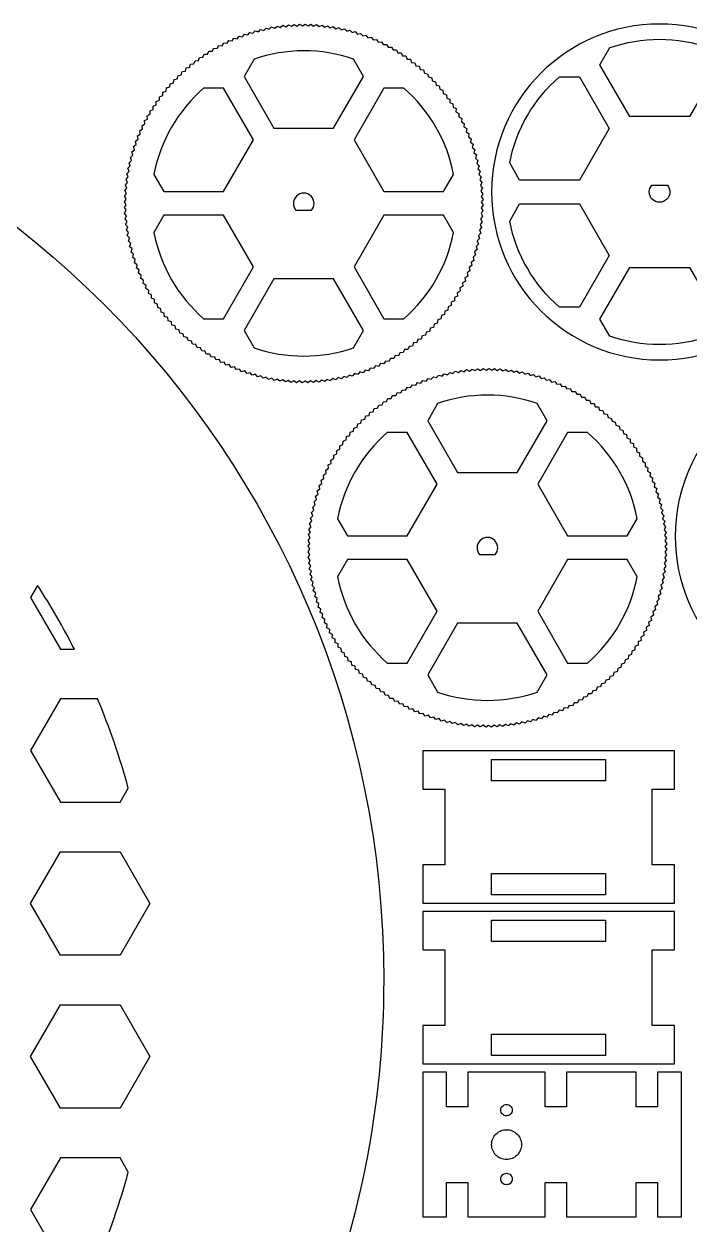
# Model space of a CAD drawing. Extents: x 10 to 440, y 14 to 290.
# Drawn here: x 214.9 to 302, y 133 to 290 of the extents above; entities that cross this region are included whole.
import ezdxf

# ---------------------------------------------------------------- set-up
doc = ezdxf.new("R2010")
doc.units = 0
doc.layers.add('Layer_1', color=7, linetype='CONTINUOUS')

msp = doc.modelspace()

# ---------------------------------------------------------------- linework, layer by layer
at = {"layer": 'Layer_1', "color": 7}
for p, q in [((244.1715, 288.51944), (244.44774, 288.8554)), ((244.44774, 288.8554), (244.86676, 288.73878)), ((244.86676, 288.73878), (245.15341, 289.06589)), ((245.15341, 289.06589), (245.56856, 288.93617)), ((245.56856, 288.93617), (245.86535, 289.25412)), ((245.86535, 289.25412), (246.27621, 289.11142)), ((246.27621, 289.11142), (246.58284, 289.41989)), ((246.58284, 289.41989), (246.98902, 289.26436)), ((246.98902, 289.26436), (247.30519, 289.56304)), ((247.30519, 289.56304), (247.70629, 289.39483)), ((247.70629, 289.39483), (248.03168, 289.68343)), ((248.03168, 289.68343), (248.42729, 289.5027)), ((248.42729, 289.5027), (248.76159, 289.78095)), ((248.76159, 289.78095), (249.15133, 289.58788)), ((249.15133, 289.58788), (249.49421, 289.85548)), ((249.49421, 289.85548), (249.87769, 289.65027)), ((249.87769, 289.65027), (250.2288, 289.90697)), ((250.2288, 289.90697), (250.60565, 289.68982)), ((250.60565, 289.68982), (250.96465, 289.93536)), ((250.96465, 289.93536), (251.33449, 289.70647)), ((251.33449, 289.70647), (251.70103, 289.94062)), ((251.70103, 289.94062), (252.0635, 289.70023)), ((252.0635, 289.70023), (252.43721, 289.92275)), ((252.43721, 289.92275), (252.79195, 289.67109)), ((252.79195, 289.67109), (253.17246, 289.88177)), ((253.17246, 289.88177), (253.51913, 289.61909)), ((253.51913, 289.61909), (253.90607, 289.8177)), ((253.90607, 289.8177), (254.24431, 289.54427)), ((254.24431, 289.54427), (254.6373, 289.73063)), ((254.6373, 289.73063), (254.96678, 289.44671)), ((254.96678, 289.44671), (255.36544, 289.62063)), ((255.36544, 289.62063), (255.68584, 289.3265)), ((255.68584, 289.3265), (256.08976, 289.48782)), ((256.08976, 289.48782), (256.40076, 289.18377)), ((256.40076, 289.18377), (256.80955, 289.33232)), ((256.80955, 289.33232), (257.11085, 289.01865)), ((257.11085, 289.01865), (257.5241, 289.15428)), ((257.5241, 289.15428), (257.8154, 288.8313)), ((257.8154, 288.8313), (258.23271, 288.95389)), ((258.23271, 288.95389), (258.51372, 288.62192)), ((240.81718, 287.10191), (241.03746, 287.47694)), ((241.03746, 287.47694), (241.46956, 287.42734)), ((241.46956, 287.42734), (241.70151, 287.79527)), ((241.70151, 287.79527), (242.13184, 287.73207)), ((242.13184, 287.73207), (242.37524, 288.09253)), ((242.37524, 288.09253), (242.80337, 288.01583)), ((242.80337, 288.01583), (243.05797, 288.36847)), ((243.05797, 288.36847), (243.48348, 288.27837)), ((243.48348, 288.27837), (243.74903, 288.62284)), ((243.74903, 288.62284), (244.1715, 288.51944)), ((258.51372, 288.62192), (258.93467, 288.73135)), ((258.93467, 288.73135), (259.20512, 288.39071)), ((259.20512, 288.39071), (259.6293, 288.48681)), ((259.6293, 288.48681), (259.88891, 288.13785)), ((259.88891, 288.13785), (260.3159, 288.22065)), ((260.3159, 288.22065), (260.56442, 287.86371)), ((260.56442, 287.86371), (260.9938, 287.93301)), ((260.9938, 287.93301), (261.23099, 287.56843)), ((261.23099, 287.56843), (261.66234, 287.62423)), ((261.66234, 287.62423), (261.88796, 287.25239)), ((261.88796, 287.25239), (262.32084, 287.29459)), ((262.32084, 287.29459), (262.53467, 286.91585)), ((238.31935, 285.60064), (238.49089, 286.00032)), ((238.49089, 286.00032), (238.92581, 286.00532)), ((238.92581, 286.00532), (239.10982, 286.39942)), ((239.10982, 286.39942), (239.54467, 286.39042)), ((239.54467, 286.39042), (239.74097, 286.77854)), ((239.74097, 286.77854), (240.17533, 286.75614)), ((240.17533, 286.75614), (240.38373, 287.13791)), ((240.38373, 287.13791), (240.81718, 287.10191)), ((251.46015, 286.45018), (251.46016, 286.45018)), ((262.53467, 286.91585), (262.96867, 286.94445)), ((262.96867, 286.94445), (263.1705, 286.55917)), ((263.1705, 286.55917), (263.60518, 286.57417)), ((263.60518, 286.57417), (263.79481, 286.18275)), ((263.79481, 286.18275), (264.22975, 286.18375)), ((264.22975, 286.18375), (264.40698, 285.78656)), ((264.40698, 285.78656), (264.84175, 285.77416)), ((264.84175, 285.77416), (265.00642, 285.3716)), ((290.20043, 284.60986), (291.50009, 286.86142)), ((236.0294, 283.79801), (236.14949, 284.21604)), ((236.14949, 284.21604), (236.58036, 284.27544)), ((236.58036, 284.27544), (236.71353, 284.68949)), ((236.71353, 284.68949), (237.14605, 284.73529)), ((237.14605, 284.73529), (237.29216, 285.14496)), ((237.29216, 285.14496), (237.7259, 285.17716)), ((237.7259, 285.17716), (237.88481, 285.58204)), ((237.88481, 285.58204), (238.31935, 285.60064)), ((245.00061, 285.36134), (243.70095, 283.10982)), ((259.30051, 283.10982), (258.00085, 285.36084)), ((265.00642, 285.3716), (265.44058, 285.3456)), ((265.44058, 285.3456), (265.59253, 284.93806)), ((265.59253, 284.93806), (266.02566, 284.89846)), ((266.02566, 284.89846), (266.16473, 284.48636)), ((266.16473, 284.48636), (266.5964, 284.43316)), ((266.5964, 284.43316), (266.72246, 284.01689)), ((294.09993, 277.85524), (290.20043, 284.60986)), ((305.8, 284.60986), (301.89997, 277.85524)), ((234.47025, 282.26528), (234.55045, 282.69276)), ((234.55045, 282.69276), (234.97381, 282.79246)), ((234.97381, 282.79246), (235.06741, 283.21721)), ((235.06741, 283.21721), (235.4937, 283.30351)), ((235.4937, 283.30351), (235.60061, 283.72511)), ((235.60061, 283.72511), (236.0294, 283.79801)), ((243.70095, 283.10982), (247.60045, 276.35519)), ((255.40049, 276.35519), (259.30051, 283.10982)), ((266.72246, 284.01689), (267.15225, 283.95009)), ((267.15225, 283.95009), (267.26517, 283.53007)), ((267.26517, 283.53007), (267.69265, 283.44987)), ((267.69265, 283.44987), (267.79235, 283.02651)), ((267.79235, 283.02651), (268.2171, 282.93291)), ((268.2171, 282.93291), (268.3034, 282.50662)), ((284.916, 283.05956), (287.51532, 283.05956)), ((287.51532, 283.05956), (291.41534, 276.30494)), ((233.06226, 280.59264), (233.10186, 281.02577)), ((233.10186, 281.02577), (233.51396, 281.16484)), ((233.51396, 281.16484), (233.56716, 281.59651)), ((233.56716, 281.59651), (233.98343, 281.72257)), ((233.98343, 281.72257), (234.05023, 282.15236)), ((234.05023, 282.15236), (234.47025, 282.26528)), ((241.01532, 281.56058), (238.41651, 281.56005)), ((244.91534, 274.80595), (241.01532, 281.56058)), ((261.9851, 281.55952), (258.08508, 274.80436)), ((264.58494, 281.55952), (261.9851, 281.55952)), ((268.3034, 282.50662), (268.725, 282.39971)), ((268.725, 282.39971), (268.7979, 281.97092)), ((268.7979, 281.97092), (269.21593, 281.85083)), ((269.21593, 281.85083), (269.27533, 281.41996)), ((269.27533, 281.41996), (269.68938, 281.28679)), ((269.68938, 281.28679), (269.73518, 280.85427)), ((231.81657, 279.22986), (232.21376, 279.40709)), ((232.21376, 279.40709), (232.22616, 279.84186)), ((232.22616, 279.84186), (232.62872, 280.00653)), ((232.62872, 280.00653), (232.65472, 280.44069)), ((232.65472, 280.44069), (233.06226, 280.59264)), ((269.73518, 280.85427), (270.14485, 280.70816)), ((270.14485, 280.70816), (270.17705, 280.27442)), ((270.17705, 280.27442), (270.58193, 280.11551)), ((270.58193, 280.11551), (270.60053, 279.68097)), ((270.60053, 279.68097), (271.00021, 279.50943)), ((271.00021, 279.50943), (271.00521, 279.07451)), ((231.05587, 277.96878), (231.44115, 278.17061)), ((231.08447, 277.53478), (231.05587, 277.96878)), ((231.42615, 278.60529), (231.81757, 278.79492)), ((231.44115, 278.17061), (231.42615, 278.60529)), ((231.81757, 278.79492), (231.81657, 279.22986)), ((271.00521, 279.07451), (271.39931, 278.8905)), ((271.39931, 278.8905), (271.39031, 278.45565)), ((271.39031, 278.45565), (271.77843, 278.25935)), ((271.77843, 278.25935), (271.75603, 277.82499)), ((271.75603, 277.82499), (272.1378, 277.61659)), ((301.89997, 277.85524), (294.09993, 277.85524)), ((230.37609, 276.66245), (230.74793, 276.88807)), ((230.43189, 276.2311), (230.37609, 276.66245)), ((230.70573, 277.32095), (231.08447, 277.53478)), ((230.74793, 276.88807), (230.70573, 277.32095)), ((247.60045, 276.35519), (255.40049, 276.35519)), ((272.1378, 277.61659), (272.1018, 277.18314)), ((272.1018, 277.18314), (272.47683, 276.96286)), ((272.47683, 276.96286), (272.42723, 276.53076)), ((272.42723, 276.53076), (272.79516, 276.29881)), ((272.79516, 276.29881), (272.73196, 275.86848)), ((291.41534, 276.30494), (287.51532, 269.55031)), ((229.51351, 274.62941), (229.86247, 274.88902)), ((229.77967, 275.31601), (230.13661, 275.56453)), ((229.86247, 274.88902), (229.77967, 275.31601)), ((230.06731, 275.99391), (230.43189, 276.2311)), ((230.13661, 275.56453), (230.06731, 275.99391)), ((241.01584, 268.05079), (244.91534, 274.80595)), ((258.08508, 274.80436), (261.9851, 268.04976)), ((272.73196, 275.86848), (273.09242, 275.62508)), ((273.09242, 275.62508), (273.01572, 275.19695)), ((273.01572, 275.19695), (273.36836, 274.94235)), ((273.36836, 274.94235), (273.27826, 274.51684)), ((229.04653, 273.23282), (229.3785, 273.51383)), ((229.16912, 272.81551), (229.04653, 273.23282)), ((229.26907, 273.93478), (229.60971, 274.20523)), ((229.3785, 273.51383), (229.26907, 273.93478)), ((229.60971, 274.20523), (229.51351, 274.62941)), ((273.27826, 274.51684), (273.62273, 274.25129)), ((273.62273, 274.25129), (273.51933, 273.82882)), ((273.51933, 273.82882), (273.85529, 273.55258)), ((273.85529, 273.55258), (273.73867, 273.13356)), ((273.73867, 273.13356), (274.06578, 272.84691)), ((228.6681, 271.80966), (228.98177, 272.11096)), ((228.81665, 271.40087), (228.6681, 271.80966)), ((228.84614, 272.52421), (229.16912, 272.81551)), ((228.98177, 272.11096), (228.84614, 272.52421)), ((274.06578, 272.84691), (273.93606, 272.43176)), ((273.93606, 272.43176), (274.25401, 272.13497)), ((274.25401, 272.13497), (274.11131, 271.72411)), ((274.11131, 271.72411), (274.41978, 271.41748)), ((279.71528, 269.55031), (278.41562, 271.80136)), ((228.26979, 269.63741), (228.55371, 269.96689)), ((228.37979, 270.36555), (228.67392, 270.68595)), ((228.55371, 269.96689), (228.37979, 270.36555)), ((228.5126, 271.08987), (228.81665, 271.40087)), ((228.67392, 270.68595), (228.5126, 271.08987)), ((231.91562, 270.30232), (233.2158, 268.05079)), ((269.78463, 268.04976), (271.08429, 270.30078)), ((274.41978, 271.41748), (274.26425, 271.0113)), ((274.26425, 271.0113), (274.56293, 270.69513)), ((274.56293, 270.69513), (274.39472, 270.29403)), ((274.39472, 270.29403), (274.68332, 269.96864)), ((274.68332, 269.96864), (274.50259, 269.57303)), ((228.11865, 268.17257), (228.38133, 268.51924)), ((228.18272, 268.90618), (228.45615, 269.24442)), ((228.38133, 268.51924), (228.18272, 268.90618)), ((228.45615, 269.24442), (228.26979, 269.63741)), ((274.50259, 269.57303), (274.78084, 269.23873)), ((274.78084, 269.23873), (274.58777, 268.84899)), ((274.58777, 268.84899), (274.85537, 268.50611)), ((274.85537, 268.50611), (274.65016, 268.12263)), ((287.51532, 269.55031), (279.71528, 269.55031)), ((296.98052, 268.8836), (299.01945, 268.8836)), ((228.0598, 266.70114), (228.30019, 267.06361)), ((228.07767, 267.43732), (228.32933, 267.79206)), ((228.30019, 267.06361), (228.07767, 267.43732)), ((228.32933, 267.79206), (228.11865, 268.17257)), ((233.2158, 268.05079), (241.01584, 268.05079)), ((251.50001, 267.85), (251.50001, 267.85)), ((261.9851, 268.04976), (269.78463, 268.04976)), ((274.65016, 268.12263), (274.90686, 267.77152)), ((274.90686, 267.77152), (274.68971, 267.39467)), ((274.68971, 267.39467), (274.93525, 267.03567)), ((274.93525, 267.03567), (274.70636, 266.66583)), ((228.29395, 266.3346), (228.0598, 266.70114)), ((228.06506, 265.96476), (228.29395, 266.3346)), ((228.3106, 265.60576), (228.06506, 265.96476)), ((228.09345, 265.22891), (228.3106, 265.60576)), ((250.48052, 265.6164), (252.51945, 265.6164)), ((274.92264, 265.56311), (274.67098, 265.20837)), ((274.94051, 266.29929), (274.70012, 265.93682)), ((274.70012, 265.93682), (274.92264, 265.56311)), ((274.70636, 266.66583), (274.94051, 266.29929)), ((278.41562, 264.19768), (279.7158, 266.44921)), ((279.7158, 266.44921), (287.51584, 266.44921)), ((287.51584, 266.44921), (291.41534, 259.69405)), ((298.00001, 266.65), (298.00001, 266.65)), ((228.35015, 264.8778), (228.09345, 265.22891)), ((228.14494, 264.49432), (228.35015, 264.8778)), ((228.41254, 264.15144), (228.14494, 264.49432)), ((228.21947, 263.7617), (228.41254, 264.15144)), ((228.49772, 263.4274), (228.21947, 263.7617)), ((233.21528, 264.94969), (231.91562, 262.69864)), ((241.01532, 264.94969), (233.21528, 264.94969)), ((244.91534, 258.19506), (241.01532, 264.94969)), ((261.98458, 264.94969), (258.08457, 258.19506)), ((269.78463, 264.94969), (261.98458, 264.94969)), ((271.08429, 262.69864), (269.78463, 264.94969)), ((274.81759, 264.09425), (274.54416, 263.75601)), ((274.54416, 263.75601), (274.73052, 263.36302)), ((274.88166, 264.82786), (274.61898, 264.48119)), ((274.61898, 264.48119), (274.81759, 264.09425)), ((274.67098, 265.20837), (274.88166, 264.82786)), ((228.31699, 263.03179), (228.49772, 263.4274)), ((228.60559, 262.7064), (228.31699, 263.03179)), ((228.43738, 262.3053), (228.60559, 262.7064)), ((228.73606, 261.98913), (228.43738, 262.3053)), ((274.62052, 262.63488), (274.32639, 262.31448)), ((274.32639, 262.31448), (274.48771, 261.91056)), ((274.73052, 263.36302), (274.4466, 263.03354)), ((274.4466, 263.03354), (274.62052, 262.63488)), ((228.58053, 261.58295), (228.73606, 261.98913)), ((228.889, 261.27632), (228.58053, 261.58295)), ((228.7463, 260.86546), (228.889, 261.27632)), ((229.06425, 260.56867), (228.7463, 260.86546)), ((228.93453, 260.15352), (229.06425, 260.56867)), ((274.33221, 261.19077), (274.01854, 260.88947)), ((274.01854, 260.88947), (274.15417, 260.47622)), ((274.48771, 261.91056), (274.18366, 261.59956)), ((274.18366, 261.59956), (274.33221, 261.19077)), ((229.26164, 259.86687), (228.93453, 260.15352)), ((229.14502, 259.44785), (229.26164, 259.86687)), ((229.48098, 259.17161), (229.14502, 259.44785)), ((229.37758, 258.74914), (229.48098, 259.17161)), ((273.73124, 259.06565), (273.3906, 258.7952)), ((273.95378, 259.76761), (273.62181, 259.4866)), ((273.62181, 259.4866), (273.73124, 259.06565)), ((274.15417, 260.47622), (273.83119, 260.18492)), ((273.83119, 260.18492), (273.95378, 259.76761)), ((291.41534, 259.69405), (287.51532, 252.93942)), ((229.72205, 258.48359), (229.37758, 258.74914)), ((229.63195, 258.05808), (229.72205, 258.48359)), ((229.98459, 257.80348), (229.63195, 258.05808)), ((229.90789, 257.37535), (229.98459, 257.80348)), ((241.01532, 251.44044), (244.91534, 258.19506)), ((258.08457, 258.19506), (261.98458, 251.44044)), ((273.22064, 257.68442), (272.8637, 257.4359)), ((272.8637, 257.4359), (272.933, 257.00652)), ((273.4868, 258.37102), (273.13784, 258.11141)), ((273.13784, 258.11141), (273.22064, 257.68442)), ((273.3906, 258.7952), (273.4868, 258.37102)), ((290.20095, 251.39018), (294.10045, 258.14481)), ((294.10045, 258.14481), (301.90049, 258.14481)), ((301.90049, 258.14481), (305.80051, 251.39018)), ((230.26835, 257.13195), (229.90789, 257.37535)), ((230.20515, 256.70162), (230.26835, 257.13195)), ((230.57308, 256.46967), (230.20515, 256.70162)), ((230.52348, 256.03757), (230.57308, 256.46967)), ((230.89851, 255.81729), (230.52348, 256.03757)), ((247.59993, 256.64476), (243.70043, 249.89014)), ((255.39997, 256.64476), (247.59993, 256.64476)), ((259.29999, 249.89014), (255.39997, 256.64476)), ((272.62422, 256.33798), (272.25238, 256.11236)), ((272.25238, 256.11236), (272.29458, 255.67948)), ((272.933, 257.00652), (272.56842, 256.76933)), ((272.56842, 256.76933), (272.62422, 256.33798)), ((230.86251, 255.38384), (230.89851, 255.81729)), ((231.24428, 255.17544), (230.86251, 255.38384)), ((231.22188, 254.74108), (231.24428, 255.17544)), ((231.61, 254.54478), (231.22188, 254.74108)), ((231.601, 254.10993), (231.61, 254.54478)), ((271.57416, 254.39514), (271.18274, 254.20551)), ((271.94444, 255.03165), (271.55916, 254.82982)), ((271.55916, 254.82982), (271.57416, 254.39514)), ((272.29458, 255.67948), (271.91584, 255.46565)), ((271.91584, 255.46565), (271.94444, 255.03165)), ((231.9951, 253.92592), (231.601, 254.10993)), ((232.0001, 253.491), (231.9951, 253.92592)), ((232.39978, 253.31946), (232.0001, 253.491)), ((232.41838, 252.88492), (232.39978, 253.31946)), ((232.82326, 252.72601), (232.41838, 252.88492)), ((232.85546, 252.29227), (232.82326, 252.72601)), ((270.37159, 252.9939), (270.34559, 252.55974)), ((270.77415, 253.15857), (270.37159, 252.9939)), ((270.78655, 253.59334), (270.77415, 253.15857)), ((271.18374, 253.77057), (270.78655, 253.59334)), ((271.18274, 254.20551), (271.18374, 253.77057)), ((287.51532, 252.93942), (284.91652, 252.93995)), ((233.26513, 252.14616), (232.85546, 252.29227)), ((233.31093, 251.71364), (233.26513, 252.14616)), ((233.72498, 251.58047), (233.31093, 251.71364)), ((233.78438, 251.1496), (233.72498, 251.58047)), ((234.20241, 251.02951), (233.78438, 251.1496)), ((238.416, 251.44044), (241.01532, 251.44044)), ((261.98458, 251.44044), (264.58443, 251.44044)), ((269.01688, 251.27786), (268.95008, 250.84807)), ((269.43315, 251.40392), (269.01688, 251.27786)), ((269.48635, 251.83559), (269.43315, 251.40392)), ((269.89845, 251.97466), (269.48635, 251.83559)), ((269.93805, 252.40779), (269.89845, 251.97466)), ((270.34559, 252.55974), (269.93805, 252.40779)), ((291.50061, 249.13866), (290.20095, 251.39018)), ((234.27531, 250.60072), (234.20241, 251.02951)), ((234.69691, 250.49381), (234.27531, 250.60072)), ((234.78321, 250.06752), (234.69691, 250.49381)), ((235.20796, 249.97392), (234.78321, 250.06752)), ((235.30766, 249.55056), (235.20796, 249.97392)), ((243.70043, 249.89014), (245.00009, 247.63858)), ((257.99981, 247.63858), (259.29999, 249.89014)), ((267.50661, 249.69692), (267.3997, 249.27532)), ((267.9329, 249.78322), (267.50661, 249.69692)), ((268.0265, 250.20797), (267.9329, 249.78322)), ((268.44986, 250.30767), (268.0265, 250.20797)), ((268.53006, 250.73515), (268.44986, 250.30767)), ((268.95008, 250.84807), (268.53006, 250.73515)), ((235.73514, 249.47036), (235.30766, 249.55056)), ((235.84806, 249.05034), (235.73514, 249.47036)), ((236.27785, 248.98354), (235.84806, 249.05034)), ((236.40391, 248.56727), (236.27785, 248.98354)), ((236.83558, 248.51407), (236.40391, 248.56727)), ((236.97465, 248.10197), (236.83558, 248.51407)), ((237.40778, 248.06237), (236.97465, 248.10197)), ((237.55973, 247.65483), (237.40778, 248.06237)), ((265.85426, 248.26514), (265.70815, 247.85547)), ((266.28678, 248.31094), (265.85426, 248.26514)), ((266.41995, 248.72499), (266.28678, 248.31094)), ((266.85082, 248.78439), (266.41995, 248.72499)), ((266.97091, 249.20242), (266.85082, 248.78439)), ((267.3997, 249.27532), (266.97091, 249.20242)), ((297.96016, 248.04982), (297.96016, 248.04982)), ((237.99389, 247.62883), (237.55973, 247.65483)), ((238.15856, 247.22627), (237.99389, 247.62883)), ((238.59333, 247.21387), (238.15856, 247.22627)), ((238.77056, 246.81668), (238.59333, 247.21387)), ((239.2055, 246.81768), (238.77056, 246.81668)), ((239.39513, 246.42626), (239.2055, 246.81768)), ((239.82981, 246.44126), (239.39513, 246.42626)), ((240.03164, 246.05598), (239.82981, 246.44126)), ((263.45564, 246.61001), (263.25934, 246.22189)), ((263.89049, 246.60101), (263.45564, 246.61001)), ((264.0745, 246.99511), (263.89049, 246.60101)), ((264.50942, 247.00011), (264.0745, 246.99511)), ((264.68096, 247.39979), (264.50942, 247.00011)), ((265.1155, 247.41839), (264.68096, 247.39979)), ((265.27441, 247.82327), (265.1155, 247.41839)), ((265.70815, 247.85547), (265.27441, 247.82327)), ((240.46564, 246.08458), (240.03164, 246.05598)), ((240.67947, 245.70584), (240.46564, 246.08458)), ((241.11235, 245.74804), (240.67947, 245.70584)), ((241.33797, 245.3762), (241.11235, 245.74804)), ((241.76932, 245.432), (241.33797, 245.3762)), ((242.00651, 245.06742), (241.76932, 245.432)), ((242.43589, 245.13672), (242.00651, 245.06742)), ((242.68441, 244.77978), (242.43589, 245.13672)), ((243.1114, 244.86258), (242.68441, 244.77978)), ((243.37101, 244.51362), (243.1114, 244.86258)), ((260.19694, 244.9846), (259.94234, 244.63196)), ((260.62507, 244.9079), (260.19694, 244.9846)), ((260.86847, 245.26836), (260.62507, 244.9079)), ((261.2988, 245.20516), (260.86847, 245.26836)), ((261.53075, 245.57309), (261.2988, 245.20516)), ((261.96285, 245.52349), (261.53075, 245.57309)), ((262.18313, 245.89852), (261.96285, 245.52349)), ((262.61658, 245.86252), (262.18313, 245.89852)), ((262.82498, 246.24429), (262.61658, 245.86252)), ((263.25934, 246.22189), (262.82498, 246.24429)), ((273.15133, 244.58788), (273.49421, 244.85548)), ((273.49421, 244.85548), (273.87769, 244.65027)), ((273.87769, 244.65027), (274.2288, 244.90697)), ((274.2288, 244.90697), (274.60565, 244.68982)), ((274.60565, 244.68982), (274.96465, 244.93536)), ((274.96465, 244.93536), (275.33449, 244.70647)), ((275.33449, 244.70647), (275.70103, 244.94062)), ((275.70103, 244.94062), (276.0635, 244.70023)), ((276.0635, 244.70023), (276.43721, 244.92275)), ((276.43721, 244.92275), (276.79195, 244.67109)), ((276.79195, 244.67109), (277.17246, 244.88177)), ((277.17246, 244.88177), (277.51913, 244.61909)), ((243.79519, 244.60972), (243.37101, 244.51362)), ((244.06564, 244.26908), (243.79519, 244.60972)), ((244.48659, 244.37851), (244.06564, 244.26908)), ((244.7676, 244.04654), (244.48659, 244.37851)), ((245.18491, 244.16913), (244.7676, 244.04654)), ((245.47621, 243.84615), (245.18491, 244.16913)), ((245.88946, 243.98178), (245.47621, 243.84615)), ((246.19076, 243.66811), (245.88946, 243.98178)), ((246.59955, 243.81666), (246.19076, 243.66811)), ((246.91055, 243.51261), (246.59955, 243.81666)), ((247.31447, 243.67393), (246.91055, 243.51261)), ((247.63487, 243.3798), (247.31447, 243.67393)), ((248.03353, 243.55372), (247.63487, 243.3798)), ((248.36301, 243.2698), (248.03353, 243.55372)), ((248.756, 243.45616), (248.36301, 243.2698)), ((249.09424, 243.18273), (248.756, 243.45616)), ((249.48118, 243.38134), (249.09424, 243.18273)), ((249.82785, 243.11866), (249.48118, 243.38134)), ((250.20836, 243.32934), (249.82785, 243.11866)), ((250.5631, 243.07768), (250.20836, 243.32934)), ((250.93681, 243.3002), (250.5631, 243.07768)), ((251.29928, 243.05981), (250.93681, 243.3002)), ((251.66582, 243.29396), (251.29928, 243.05981)), ((252.03566, 243.06507), (251.66582, 243.29396)), ((252.39466, 243.31061), (252.03566, 243.06507)), ((252.77151, 243.09346), (252.39466, 243.31061)), ((253.12262, 243.35016), (252.77151, 243.09346)), ((253.5061, 243.14495), (253.12262, 243.35016)), ((253.84898, 243.41255), (253.5061, 243.14495)), ((254.23872, 243.21948), (253.84898, 243.41255)), ((254.57302, 243.49773), (254.23872, 243.21948)), ((254.96863, 243.317), (254.57302, 243.49773)), ((255.29402, 243.6056), (254.96863, 243.317)), ((255.69512, 243.43739), (255.29402, 243.6056)), ((256.01129, 243.73607), (255.69512, 243.43739)), ((256.41747, 243.58054), (256.01129, 243.73607)), ((256.7241, 243.88901), (256.41747, 243.58054)), ((257.13496, 243.74631), (256.7241, 243.88901)), ((257.43175, 244.06426), (257.13496, 243.74631)), ((257.8469, 243.93454), (257.43175, 244.06426)), ((258.13355, 244.26165), (257.8469, 243.93454)), ((258.55257, 244.14503), (258.13355, 244.26165)), ((258.82881, 244.48099), (258.55257, 244.14503)), ((259.25128, 244.37759), (258.82881, 244.48099)), ((259.51683, 244.72206), (259.25128, 244.37759)), ((259.94234, 244.63196), (259.51683, 244.72206)), ((266.80337, 243.01583), (267.05797, 243.36847)), ((267.05797, 243.36847), (267.48348, 243.27837)), ((267.48348, 243.27837), (267.74903, 243.62284)), ((267.74903, 243.62284), (268.1715, 243.51944)), ((268.1715, 243.51944), (268.44774, 243.8554)), ((268.44774, 243.8554), (268.86676, 243.73878)), ((268.86676, 243.73878), (269.15341, 244.06589)), ((269.15341, 244.06589), (269.56856, 243.93617)), ((269.56856, 243.93617), (269.86535, 244.25412)), ((269.86535, 244.25412), (270.27621, 244.11142)), ((270.27621, 244.11142), (270.58284, 244.41989)), ((270.58284, 244.41989), (270.98902, 244.26436)), ((270.98902, 244.26436), (271.30519, 244.56304)), ((271.30519, 244.56304), (271.70629, 244.39483)), ((271.70629, 244.39483), (272.03168, 244.68343)), ((272.03168, 244.68343), (272.42729, 244.5027)), ((272.42729, 244.5027), (272.76159, 244.78095)), ((272.76159, 244.78095), (273.15133, 244.58788)), ((277.51913, 244.61909), (277.90607, 244.8177)), ((277.90607, 244.8177), (278.24431, 244.54427)), ((278.24431, 244.54427), (278.6373, 244.73063)), ((278.6373, 244.73063), (278.96678, 244.44671)), ((278.96678, 244.44671), (279.36544, 244.62063)), ((279.36544, 244.62063), (279.68584, 244.3265)), ((279.68584, 244.3265), (280.08976, 244.48782)), ((280.08976, 244.48782), (280.40076, 244.18377)), ((280.40076, 244.18377), (280.80955, 244.33232)), ((280.80955, 244.33232), (281.11085, 244.01865)), ((281.11085, 244.01865), (281.5241, 244.15428)), ((281.5241, 244.15428), (281.8154, 243.8313)), ((281.8154, 243.8313), (282.23271, 243.95389)), ((282.23271, 243.95389), (282.51372, 243.62192)), ((282.51372, 243.62192), (282.93467, 243.73135)), ((282.93467, 243.73135), (283.20512, 243.39071)), ((283.20512, 243.39071), (283.6293, 243.48681)), ((283.6293, 243.48681), (283.88891, 243.13785)), ((263.54467, 241.39042), (263.74097, 241.77854)), ((263.74097, 241.77854), (264.17533, 241.75614)), ((264.17533, 241.75614), (264.38373, 242.13791)), ((264.38373, 242.13791), (264.81718, 242.10191)), ((264.81718, 242.10191), (265.03746, 242.47694)), ((265.03746, 242.47694), (265.46956, 242.42734)), ((265.46956, 242.42734), (265.70151, 242.79527)), ((265.70151, 242.79527), (266.13184, 242.73207)), ((266.13184, 242.73207), (266.37524, 243.09253)), ((266.37524, 243.09253), (266.80337, 243.01583)), ((283.88891, 243.13785), (284.3159, 243.22065)), ((284.3159, 243.22065), (284.56442, 242.86371)), ((284.56442, 242.86371), (284.9938, 242.93301)), ((284.9938, 242.93301), (285.23099, 242.56843)), ((285.23099, 242.56843), (285.66234, 242.62423)), ((285.66234, 242.62423), (285.88796, 242.25239)), ((285.88796, 242.25239), (286.32084, 242.29459)), ((286.32084, 242.29459), (286.53467, 241.91585)), ((286.53467, 241.91585), (286.96867, 241.94445)), ((286.96867, 241.94445), (287.1705, 241.55917)), ((261.14605, 239.73529), (261.29216, 240.14496)), ((261.29216, 240.14496), (261.7259, 240.17716)), ((261.7259, 240.17716), (261.88481, 240.58204)), ((261.88481, 240.58204), (262.31935, 240.60064)), ((262.31935, 240.60064), (262.49089, 241.00032)), ((262.49089, 241.00032), (262.92581, 241.00532)), ((262.92581, 241.00532), (263.10982, 241.39942)), ((263.10982, 241.39942), (263.54467, 241.39042)), ((269.00061, 240.36134), (267.70095, 238.10982)), ((275.46015, 241.45018), (275.46016, 241.45018)), ((283.30051, 238.10982), (282.00085, 240.36084)), ((287.1705, 241.55917), (287.60518, 241.57417)), ((287.60518, 241.57417), (287.79481, 241.18275)), ((287.79481, 241.18275), (288.22975, 241.18375)), ((288.22975, 241.18375), (288.40698, 240.78656)), ((288.40698, 240.78656), (288.84175, 240.77416)), ((288.84175, 240.77416), (289.00642, 240.3716)), ((289.00642, 240.3716), (289.44058, 240.3456)), ((289.44058, 240.3456), (289.59253, 239.93806)), ((259.4937, 238.30351), (259.60061, 238.72511)), ((259.60061, 238.72511), (260.0294, 238.79801)), ((260.0294, 238.79801), (260.14949, 239.21604)), ((260.14949, 239.21604), (260.58036, 239.27544)), ((260.58036, 239.27544), (260.71353, 239.68949)), ((260.71353, 239.68949), (261.14605, 239.73529)), ((289.59253, 239.93806), (290.02566, 239.89846)), ((290.02566, 239.89846), (290.16473, 239.48636)), ((290.16473, 239.48636), (290.5964, 239.43316)), ((290.5964, 239.43316), (290.72246, 239.01689)), ((290.72246, 239.01689), (291.15225, 238.95009)), ((291.15225, 238.95009), (291.26517, 238.53007)), ((257.98343, 236.72257), (258.05023, 237.15236)), ((258.05023, 237.15236), (258.47025, 237.26528)), ((258.47025, 237.26528), (258.55045, 237.69276)), ((258.55045, 237.69276), (258.97381, 237.79246)), ((258.97381, 237.79246), (259.06741, 238.21721)), ((259.06741, 238.21721), (259.4937, 238.30351)), ((267.70095, 238.10982), (271.60045, 231.35519)), ((279.40049, 231.35519), (283.30051, 238.10982)), ((291.26517, 238.53007), (291.69265, 238.44987)), ((291.69265, 238.44987), (291.79235, 238.02651)), ((291.79235, 238.02651), (292.2171, 237.93291)), ((292.2171, 237.93291), (292.3034, 237.50662)), ((292.3034, 237.50662), (292.725, 237.39971)), ((292.725, 237.39971), (292.7979, 236.97092)), ((256.62872, 235.00653), (256.65472, 235.44069)), ((256.65472, 235.44069), (257.06226, 235.59264)), ((257.06226, 235.59264), (257.10186, 236.02577)), ((257.10186, 236.02577), (257.51396, 236.16484)), ((257.51396, 236.16484), (257.56716, 236.59651)), ((257.56716, 236.59651), (257.98343, 236.72257)), ((265.01532, 236.56058), (262.41651, 236.56005)), ((268.91534, 229.80595), (265.01532, 236.56058)), ((285.9851, 236.55952), (282.08508, 229.80436)), ((288.58494, 236.55952), (285.9851, 236.55952)), ((292.7979, 236.97092), (293.21593, 236.85083)), ((293.21593, 236.85083), (293.27533, 236.41996)), ((293.27533, 236.41996), (293.68938, 236.28679)), ((293.68938, 236.28679), (293.73518, 235.85427)), ((293.73518, 235.85427), (294.14485, 235.70816)), ((294.14485, 235.70816), (294.17705, 235.27442)), ((255.81657, 234.22986), (256.21376, 234.40709)), ((255.81757, 233.79492), (255.81657, 234.22986)), ((256.21376, 234.40709), (256.22616, 234.84186)), ((256.22616, 234.84186), (256.62872, 235.00653)), ((294.17705, 235.27442), (294.58193, 235.11551)), ((294.58193, 235.11551), (294.60053, 234.68097)), ((294.60053, 234.68097), (295.00021, 234.50943)), ((295.00021, 234.50943), (295.00521, 234.07451)), ((295.00521, 234.07451), (295.39931, 233.8905)), ((295.39931, 233.8905), (295.39031, 233.45565)), ((254.70573, 232.32095), (255.08447, 232.53478)), ((254.74793, 231.88807), (254.70573, 232.32095)), ((255.05587, 232.96878), (255.44115, 233.17061)), ((255.08447, 232.53478), (255.05587, 232.96878)), ((255.42615, 233.60529), (255.81757, 233.79492)), ((255.44115, 233.17061), (255.42615, 233.60529)), ((295.39031, 233.45565), (295.77843, 233.25935)), ((295.77843, 233.25935), (295.75603, 232.82499)), ((295.75603, 232.82499), (296.1378, 232.61659)), ((296.1378, 232.61659), (296.1018, 232.18314)), ((254.06731, 230.99391), (254.43189, 231.2311)), ((254.13661, 230.56453), (254.06731, 230.99391)), ((254.37609, 231.66245), (254.74793, 231.88807)), ((254.43189, 231.2311), (254.37609, 231.66245)), ((271.60045, 231.35519), (279.40049, 231.35519)), ((296.1018, 232.18314), (296.47683, 231.96286)), ((296.47683, 231.96286), (296.42723, 231.53076)), ((296.42723, 231.53076), (296.79516, 231.29881)), ((296.79516, 231.29881), (296.73196, 230.86848)), ((296.73196, 230.86848), (297.09242, 230.62508)), ((253.26907, 228.93478), (253.60971, 229.20523)), ((253.51351, 229.62941), (253.86247, 229.88902)), ((253.60971, 229.20523), (253.51351, 229.62941)), ((253.77967, 230.31601), (254.13661, 230.56453)), ((253.86247, 229.88902), (253.77967, 230.31601)), ((265.01584, 223.05079), (268.91534, 229.80595)), ((282.08508, 229.80436), (285.9851, 223.04976)), ((297.09242, 230.62508), (297.01572, 230.19695)), ((297.01572, 230.19695), (297.36836, 229.94235)), ((297.36836, 229.94235), (297.27826, 229.51684)), ((297.27826, 229.51684), (297.62273, 229.25129)), ((297.62273, 229.25129), (297.51933, 228.82882)), ((252.84614, 227.52421), (253.16912, 227.81551)), ((253.04653, 228.23282), (253.3785, 228.51383)), ((253.16912, 227.81551), (253.04653, 228.23282)), ((253.3785, 228.51383), (253.26907, 228.93478)), ((297.51933, 228.82882), (297.85529, 228.55258)), ((297.85529, 228.55258), (297.73867, 228.13356)), ((297.73867, 228.13356), (298.06578, 227.84691)), ((298.06578, 227.84691), (297.93606, 227.43176)), ((252.5126, 226.08987), (252.81665, 226.40087)), ((252.67392, 225.68595), (252.5126, 226.08987)), ((252.6681, 226.80966), (252.98177, 227.11096)), ((252.81665, 226.40087), (252.6681, 226.80966)), ((252.98177, 227.11096), (252.84614, 227.52421)), ((297.93606, 227.43176), (298.25401, 227.13497)), ((298.25401, 227.13497), (298.11131, 226.72411)), ((298.11131, 226.72411), (298.41978, 226.41748)), ((298.41978, 226.41748), (298.26425, 226.0113)), ((252.26979, 224.63741), (252.55371, 224.96689)), ((252.45615, 224.24442), (252.26979, 224.63741)), ((252.37979, 225.36555), (252.67392, 225.68595)), ((252.55371, 224.96689), (252.37979, 225.36555)), ((255.91562, 225.30232), (257.2158, 223.05079)), ((293.78463, 223.04976), (295.08429, 225.30078)), ((298.26425, 226.0113), (298.56293, 225.69513)), ((298.56293, 225.69513), (298.39472, 225.29403)), ((298.39472, 225.29403), (298.68332, 224.96864)), ((298.68332, 224.96864), (298.50259, 224.57303)), ((298.50259, 224.57303), (298.78084, 224.23873)), ((252.11865, 223.17257), (252.38133, 223.51924)), ((252.32933, 222.79206), (252.11865, 223.17257)), ((252.18272, 223.90618), (252.45615, 224.24442)), ((252.38133, 223.51924), (252.18272, 223.90618)), ((257.2158, 223.05079), (265.01584, 223.05079)), ((285.9851, 223.04976), (293.78463, 223.04976)), ((298.78084, 224.23873), (298.58777, 223.84899)), ((298.58777, 223.84899), (298.85537, 223.50611)), ((298.85537, 223.50611), (298.65016, 223.12263)), ((298.65016, 223.12263), (298.90686, 222.77152)), ((252.0598, 221.70114), (252.30019, 222.06361)), ((252.29395, 221.3346), (252.0598, 221.70114)), ((252.06506, 220.96476), (252.29395, 221.3346)), ((252.07767, 222.43732), (252.32933, 222.79206)), ((252.30019, 222.06361), (252.07767, 222.43732)), ((275.50001, 222.85), (275.50001, 222.85)), ((298.90686, 222.77152), (298.68971, 222.39467)), ((298.68971, 222.39467), (298.93525, 222.03567)), ((298.93525, 222.03567), (298.70636, 221.66583)), ((298.70636, 221.66583), (298.94051, 221.29929)), ((252.3106, 220.60576), (252.06506, 220.96476)), ((252.09345, 220.22891), (252.3106, 220.60576)), ((252.35015, 219.8778), (252.09345, 220.22891)), ((252.14494, 219.49432), (252.35015, 219.8778)), ((257.21528, 219.94969), (255.91562, 217.69864)), ((265.01532, 219.94969), (257.21528, 219.94969)), ((268.91534, 213.19506), (265.01532, 219.94969)), ((274.48052, 220.6164), (276.51945, 220.6164)), ((285.98458, 219.94969), (282.08457, 213.19506)), ((293.78463, 219.94969), (285.98458, 219.94969)), ((295.08429, 217.69864), (293.78463, 219.94969)), ((298.88166, 219.82786), (298.61898, 219.48119)), ((298.92264, 220.56311), (298.67098, 220.20837)), ((298.67098, 220.20837), (298.88166, 219.82786)), ((298.94051, 221.29929), (298.70012, 220.93682)), ((298.70012, 220.93682), (298.92264, 220.56311)), ((252.41254, 219.15144), (252.14494, 219.49432)), ((252.21947, 218.7617), (252.41254, 219.15144)), ((252.49772, 218.4274), (252.21947, 218.7617)), ((252.31699, 218.03179), (252.49772, 218.4274)), ((298.73052, 218.36302), (298.4466, 218.03354)), ((298.81759, 219.09425), (298.54416, 218.75601)), ((298.54416, 218.75601), (298.73052, 218.36302)), ((298.61898, 219.48119), (298.81759, 219.09425)), ((252.60559, 217.7064), (252.31699, 218.03179)), ((252.43738, 217.3053), (252.60559, 217.7064)), ((252.73606, 216.98913), (252.43738, 217.3053)), ((252.58053, 216.58295), (252.73606, 216.98913)), ((298.48771, 216.91056), (298.18366, 216.59956)), ((298.18366, 216.59956), (298.33221, 216.19077)), ((298.62052, 217.63488), (298.32639, 217.31448)), ((298.32639, 217.31448), (298.48771, 216.91056)), ((298.4466, 218.03354), (298.62052, 217.63488)), ((216.715869, 216.583106), (215.80221, 215.000262)), ((216.715869, 216.583106), (216.715869, 216.583106)), ((252.889, 216.27632), (252.58053, 216.58295)), ((252.7463, 215.86546), (252.889, 216.27632)), ((253.06425, 215.56867), (252.7463, 215.86546)), ((252.93453, 215.15352), (253.06425, 215.56867)), ((253.26164, 214.86687), (252.93453, 215.15352)), ((298.15417, 215.47622), (297.83119, 215.18492)), ((297.83119, 215.18492), (297.95378, 214.76761)), ((298.33221, 216.19077), (298.01854, 215.88947)), ((298.01854, 215.88947), (298.15417, 215.47622)), ((215.80221, 215.000262), (219.702248, 208.245106)), ((253.14502, 214.44785), (253.26164, 214.86687)), ((253.48098, 214.17161), (253.14502, 214.44785)), ((253.37758, 213.74914), (253.48098, 214.17161)), ((253.72205, 213.48359), (253.37758, 213.74914)), ((253.63195, 213.05808), (253.72205, 213.48359)), ((297.73124, 214.06565), (297.3906, 213.7952)), ((297.3906, 213.7952), (297.4868, 213.37102)), ((297.95378, 214.76761), (297.62181, 214.4866)), ((297.62181, 214.4866), (297.73124, 214.06565)), ((253.98459, 212.80348), (253.63195, 213.05808)), ((253.90789, 212.37535), (253.98459, 212.80348)), ((254.26835, 212.13195), (253.90789, 212.37535)), ((254.20515, 211.70162), (254.26835, 212.13195)), ((265.01532, 206.44044), (268.91534, 213.19506)), ((282.08457, 213.19506), (285.98458, 206.44044)), ((296.933, 212.00652), (296.56842, 211.76933)), ((297.22064, 212.68442), (296.8637, 212.4359)), ((296.8637, 212.4359), (296.933, 212.00652)), ((297.4868, 213.37102), (297.13784, 213.11141)), ((297.13784, 213.11141), (297.22064, 212.68442)), ((254.57308, 211.46967), (254.20515, 211.70162)), ((254.52348, 211.03757), (254.57308, 211.46967)), ((254.89851, 210.81729), (254.52348, 211.03757)), ((254.86251, 210.38384), (254.89851, 210.81729)), ((255.24428, 210.17544), (254.86251, 210.38384)), ((271.59993, 211.64476), (267.70043, 204.89014)), ((279.39997, 211.64476), (271.59993, 211.64476)), ((283.29999, 204.89014), (279.39997, 211.64476)), ((296.29458, 210.67948), (295.91584, 210.46565)), ((295.91584, 210.46565), (295.94444, 210.03165)), ((296.62422, 211.33798), (296.25238, 211.11236)), ((296.25238, 211.11236), (296.29458, 210.67948)), ((296.56842, 211.76933), (296.62422, 211.33798)), ((255.22188, 209.74108), (255.24428, 210.17544)), ((255.61, 209.54478), (255.22188, 209.74108)), ((255.601, 209.10993), (255.61, 209.54478)), ((255.9951, 208.92592), (255.601, 209.10993)), ((256.0001, 208.491), (255.9951, 208.92592)), ((295.18374, 208.77057), (294.78655, 208.59334)), ((295.57416, 209.39514), (295.18274, 209.20551)), ((295.18274, 209.20551), (295.18374, 208.77057)), ((295.94444, 210.03165), (295.55916, 209.82982)), ((295.55916, 209.82982), (295.57416, 209.39514)), ((219.702248, 208.245106), (221.530042, 208.245106)), ((256.39978, 208.31946), (256.0001, 208.491)), ((256.41838, 207.88492), (256.39978, 208.31946)), ((256.82326, 207.72601), (256.41838, 207.88492)), ((256.85546, 207.29227), (256.82326, 207.72601)), ((257.26513, 207.14616), (256.85546, 207.29227)), ((293.93805, 207.40779), (293.89845, 206.97466)), ((294.34559, 207.55974), (293.93805, 207.40779)), ((294.37159, 207.9939), (294.34559, 207.55974)), ((294.77415, 208.15857), (294.37159, 207.9939)), ((294.78655, 208.59334), (294.77415, 208.15857)), ((257.31093, 206.71364), (257.26513, 207.14616)), ((257.72498, 206.58047), (257.31093, 206.71364)), ((257.78438, 206.1496), (257.72498, 206.58047)), ((258.20241, 206.02951), (257.78438, 206.1496)), ((258.27531, 205.60072), (258.20241, 206.02951)), ((262.416, 206.44044), (265.01532, 206.44044)), ((285.98458, 206.44044), (288.58443, 206.44044)), ((292.53006, 205.73515), (292.44986, 205.30767)), ((292.95008, 205.84807), (292.53006, 205.73515)), ((293.01688, 206.27786), (292.95008, 205.84807)), ((293.43315, 206.40392), (293.01688, 206.27786)), ((293.48635, 206.83559), (293.43315, 206.40392)), ((293.89845, 206.97466), (293.48635, 206.83559)), ((258.69691, 205.49381), (258.27531, 205.60072)), ((258.78321, 205.06752), (258.69691, 205.49381)), ((259.20796, 204.97392), (258.78321, 205.06752)), ((259.30766, 204.55056), (259.20796, 204.97392)), ((259.73514, 204.47036), (259.30766, 204.55056)), ((259.84806, 204.05034), (259.73514, 204.47036)), ((260.27785, 203.98354), (259.84806, 204.05034)), ((267.70043, 204.89014), (269.00009, 202.63858)), ((281.99981, 202.63858), (283.29999, 204.89014)), ((290.97091, 204.20242), (290.85082, 203.78439)), ((291.3997, 204.27532), (290.97091, 204.20242)), ((291.50661, 204.69692), (291.3997, 204.27532)), ((291.9329, 204.78322), (291.50661, 204.69692)), ((292.0265, 205.20797), (291.9329, 204.78322)), ((292.44986, 205.30767), (292.0265, 205.20797)), ((260.40391, 203.56727), (260.27785, 203.98354)), ((260.83558, 203.51407), (260.40391, 203.56727)), ((260.97465, 203.10197), (260.83558, 203.51407)), ((261.40778, 203.06237), (260.97465, 203.10197)), ((261.55973, 202.65483), (261.40778, 203.06237)), ((261.99389, 202.62883), (261.55973, 202.65483)), ((262.15856, 202.22627), (261.99389, 202.62883)), ((289.27441, 202.82327), (289.1155, 202.41839)), ((289.70815, 202.85547), (289.27441, 202.82327)), ((289.85426, 203.26514), (289.70815, 202.85547)), ((290.28678, 203.31094), (289.85426, 203.26514)), ((290.41995, 203.72499), (290.28678, 203.31094)), ((290.85082, 203.78439), (290.41995, 203.72499)), ((219.702248, 201.755062), (215.80221, 194.999932)), ((224.54743, 201.755062), (219.702248, 201.755062)), ((262.59333, 202.21387), (262.15856, 202.22627)), ((262.77056, 201.81668), (262.59333, 202.21387)), ((263.2055, 201.81768), (262.77056, 201.81668)), ((263.39513, 201.42626), (263.2055, 201.81768)), ((263.82981, 201.44126), (263.39513, 201.42626)), ((264.03164, 201.05598), (263.82981, 201.44126)), ((264.46564, 201.08458), (264.03164, 201.05598)), ((264.67947, 200.70584), (264.46564, 201.08458)), ((286.82498, 201.24429), (286.61658, 200.86252)), ((287.25934, 201.22189), (286.82498, 201.24429)), ((287.45564, 201.61001), (287.25934, 201.22189)), ((287.89049, 201.60101), (287.45564, 201.61001)), ((288.0745, 201.99511), (287.89049, 201.60101)), ((288.50942, 202.00011), (288.0745, 201.99511)), ((288.68096, 202.39979), (288.50942, 202.00011)), ((289.1155, 202.41839), (288.68096, 202.39979)), ((265.11235, 200.74804), (264.67947, 200.70584)), ((265.33797, 200.3762), (265.11235, 200.74804)), ((265.76932, 200.432), (265.33797, 200.3762)), ((266.00651, 200.06742), (265.76932, 200.432)), ((266.43589, 200.13672), (266.00651, 200.06742)), ((266.68441, 199.77978), (266.43589, 200.13672)), ((267.1114, 199.86258), (266.68441, 199.77978)), ((267.37101, 199.51362), (267.1114, 199.86258)), ((267.79519, 199.60972), (267.37101, 199.51362)), ((268.06564, 199.26908), (267.79519, 199.60972)), ((268.48659, 199.37851), (268.06564, 199.26908)), ((268.7676, 199.04654), (268.48659, 199.37851)), ((282.82881, 199.48099), (282.55257, 199.14503)), ((283.25128, 199.37759), (282.82881, 199.48099)), ((283.51683, 199.72206), (283.25128, 199.37759)), ((283.94234, 199.63196), (283.51683, 199.72206)), ((284.19694, 199.9846), (283.94234, 199.63196)), ((284.62507, 199.9079), (284.19694, 199.9846)), ((284.86847, 200.26836), (284.62507, 199.9079)), ((285.2988, 200.20516), (284.86847, 200.26836)), ((285.53075, 200.57309), (285.2988, 200.20516)), ((285.96285, 200.52349), (285.53075, 200.57309)), ((286.18313, 200.89852), (285.96285, 200.52349)), ((286.61658, 200.86252), (286.18313, 200.89852)), ((269.18491, 199.16913), (268.7676, 199.04654)), ((269.47621, 198.84615), (269.18491, 199.16913)), ((269.88946, 198.98178), (269.47621, 198.84615)), ((270.19076, 198.66811), (269.88946, 198.98178)), ((270.59955, 198.81666), (270.19076, 198.66811)), ((270.91055, 198.51261), (270.59955, 198.81666)), ((271.31447, 198.67393), (270.91055, 198.51261)), ((271.63487, 198.3798), (271.31447, 198.67393)), ((272.03353, 198.55372), (271.63487, 198.3798)), ((272.36301, 198.2698), (272.03353, 198.55372)), ((272.756, 198.45616), (272.36301, 198.2698)), ((273.09424, 198.18273), (272.756, 198.45616)), ((273.48118, 198.38134), (273.09424, 198.18273)), ((273.82785, 198.11866), (273.48118, 198.38134)), ((274.20836, 198.32934), (273.82785, 198.11866)), ((274.5631, 198.07768), (274.20836, 198.32934)), ((274.93681, 198.3002), (274.5631, 198.07768)), ((275.29928, 198.05981), (274.93681, 198.3002)), ((275.66582, 198.29396), (275.29928, 198.05981)), ((276.03566, 198.06507), (275.66582, 198.29396)), ((276.39466, 198.31061), (276.03566, 198.06507)), ((276.77151, 198.09346), (276.39466, 198.31061)), ((277.12262, 198.35016), (276.77151, 198.09346)), ((277.5061, 198.14495), (277.12262, 198.35016)), ((277.84898, 198.41255), (277.5061, 198.14495)), ((278.23872, 198.21948), (277.84898, 198.41255)), ((278.57302, 198.49773), (278.23872, 198.21948)), ((278.96863, 198.317), (278.57302, 198.49773)), ((279.29402, 198.6056), (278.96863, 198.317)), ((279.69512, 198.43739), (279.29402, 198.6056)), ((280.01129, 198.73607), (279.69512, 198.43739)), ((280.41747, 198.58054), (280.01129, 198.73607)), ((280.7241, 198.88901), (280.41747, 198.58054)), ((281.13496, 198.74631), (280.7241, 198.88901)), ((281.43175, 199.06426), (281.13496, 198.74631)), ((281.8469, 198.93454), (281.43175, 199.06426)), ((282.13355, 199.26165), (281.8469, 198.93454)), ((282.55257, 199.14503), (282.13355, 199.26165)), ((215.80221, 194.999932), (219.702248, 188.245305)), ((267.05, 194.95), (267.05, 189.94979)), ((299.95031, 194.95), (267.05, 194.95)), ((299.95031, 189.94979), (299.95031, 194.95)), ((276.04998, 191.04986), (276.04998, 193.84986)), ((276.04998, 193.84986), (290.94998, 193.84986)), ((290.94998, 193.84986), (290.94998, 191.04986)), ((227.50227, 188.245305), (228.57251, 190.098923)), ((267.05, 189.94979), (269.95008, 189.94979)), ((269.95008, 189.94979), (269.95008, 180.05012)), ((290.94998, 191.04986), (276.04998, 191.04986)), ((297.05024, 180.05012), (297.05024, 189.94979)), ((297.05024, 189.94979), (299.95031, 189.94979)), ((219.702248, 188.245305), (227.50227, 188.245305)), ((215.80235, 175.00009), (219.702299, 181.755001)), ((219.702299, 181.755001), (227.502189, 181.754995)), ((227.502189, 181.754995), (231.402134, 175.000092)), ((269.95008, 180.05012), (267.05, 180.05012)), ((267.05, 180.05012), (267.05, 175.04992)), ((276.04998, 176.14983), (276.04998, 178.94983)), ((276.04998, 178.94983), (290.94998, 178.94983)), ((290.94998, 178.94983), (290.94998, 176.14983)), ((299.95031, 180.05012), (297.05024, 180.05012)), ((299.95031, 175.04992), (299.95031, 180.05012)), ((290.94998, 176.14983), (276.04998, 176.14983)), ((219.702295, 168.245187), (215.80235, 175.00009)), ((231.402134, 175.000092), (227.502189, 168.245195)), ((267.05, 175.04992), (299.95031, 175.04992)), ((267.05, 173.95), (267.05, 168.94979)), ((299.95031, 173.95), (267.05, 173.95)), ((276.04998, 170.04986), (276.04998, 172.84986)), ((276.04998, 172.84986), (290.94998, 172.84986)), ((290.94998, 172.84986), (290.94998, 170.04986)), ((299.95031, 168.94979), (299.95031, 173.95)), ((290.94998, 170.04986), (276.04998, 170.04986)), ((227.502189, 168.245195), (219.702295, 168.245187)), ((267.05, 168.94979), (269.95008, 168.94979)), ((269.95008, 168.94979), (269.95008, 159.05012)), ((297.05024, 159.05012), (297.05024, 168.94979)), ((297.05024, 168.94979), (299.95031, 168.94979)), ((261.95, 165), (261.95, 165)), ((215.802349, 155.000088), (219.702298, 161.754999)), ((219.702298, 161.754999), (227.502188, 161.754993)), ((227.502188, 161.754993), (231.402133, 155.00009)), ((269.95008, 159.05012), (267.05, 159.05012)), ((267.05, 159.05012), (267.05, 154.04992)), ((299.95031, 159.05012), (297.05024, 159.05012)), ((299.95031, 154.04992), (299.95031, 159.05012)), ((276.04998, 155.14983), (276.04998, 157.94983)), ((276.04998, 157.94983), (290.94998, 157.94983)), ((290.94998, 157.94983), (290.94998, 155.14983)), ((219.702294, 148.245185), (215.802349, 155.000088)), ((231.402133, 155.00009), (227.502188, 148.245193)), ((267.05, 154.04992), (299.95031, 154.04992)), ((290.94998, 155.14983), (276.04998, 155.14983)), ((267.049823, 152.949814), (267.049823, 134.049674)), ((270.149867, 152.949311), (267.049823, 152.949814)), ((270.149867, 148.449331), (270.149867, 152.949311)), ((283.049865, 152.949311), (272.949714, 152.949311)), ((272.949714, 152.949311), (272.949714, 148.449331)), ((283.049865, 148.449331), (283.049865, 152.949311)), ((288.050067, 152.949311), (285.849686, 152.949311)), ((285.849686, 152.949311), (285.849686, 148.449331)), ((288.949756, 152.949311), (288.050067, 152.949311)), ((292.849794, 152.949311), (288.949756, 152.949311)), ((294.949924, 152.949311), (292.849794, 152.949311)), ((292.849794, 152.949311), (292.849794, 152.949311)), ((294.949924, 148.449834), (294.949924, 152.949311)), ((294.949924, 152.949311), (294.949924, 152.949311)), ((300.849815, 152.949814), (297.749745, 152.949814)), ((297.749745, 152.949814), (297.749745, 148.449834)), ((300.849815, 134.049674), (300.849815, 152.949814)), ((227.502188, 148.245193), (219.702294, 148.245185)), ((272.949714, 148.449331), (270.149867, 148.449331)), ((278.75006, 147.9999), (278.75006, 147.9999)), ((285.849686, 148.449331), (283.049865, 148.449331)), ((297.749745, 148.449834), (294.949924, 148.449834)), ((279.9501, 143.5002), (279.9501, 143.5002)), ((219.702248, 141.755104), (215.80221, 134.999974)), ((227.50227, 141.755104), (219.702248, 141.755104)), ((228.57251, 139.901486), (227.50227, 141.755104)), ((270.149867, 134.049674), (270.149867, 138.549681)), ((270.149867, 138.549681), (272.949714, 138.549681)), ((272.949714, 138.549681), (272.949714, 134.049674)), ((278.75006, 138.9999), (278.75006, 138.9999)), ((283.049865, 134.049674), (283.049865, 138.549681)), ((283.049865, 138.549681), (285.849686, 138.549681)), ((285.849686, 138.549681), (285.849686, 134.049674)), ((294.949924, 134.049674), (294.949924, 138.549152)), ((294.949924, 138.549152), (297.749745, 138.549152)), ((297.749745, 138.549152), (297.749745, 134.049674)), ((215.80221, 134.999974), (219.702248, 128.245346)), ((267.049823, 134.049674), (270.149867, 134.049674)), ((272.949714, 134.049674), (283.049865, 134.049674)), ((285.849686, 134.049674), (288.949756, 134.049674)), ((288.949756, 134.049674), (292.849794, 134.049674)), ((292.849794, 134.049674), (294.949924, 134.049674)), ((297.749745, 134.049674), (300.849815, 134.049674))]:
    msp.add_line(p, q, dxfattribs=at)
for points in [[(137, 289.95), (206.007979, 289.95), (261.95, 234.007979), (261.95, 165)], [(297.99999, 289.95006), (285.87734, 289.950059), (276.049991, 280.12271), (276.04999, 268.00006)], [(313.520986, 283.521055), (309.404561, 287.637478), (303.821492, 289.950061), (297.99999, 289.95006)], [(291.50009, 286.86142), (293.591368, 287.582191), (295.787957, 287.950147), (297.99996, 287.95023)], [(297.99996, 287.95023), (300.211956, 287.950145), (302.408538, 287.582189), (304.49981, 286.86142)], [(251.46016, 286.45018), (249.26169, 286.445631), (247.07909, 286.077726), (245.00061, 285.36134)], [(251.49995, 286.45018), (251.486683, 286.450193), (251.473417, 286.450193), (251.46015, 286.45018)], [(258.00085, 285.36084), (255.909275, 286.081904), (253.712328, 286.450041), (251.49995, 286.45018)], [(278.41562, 271.80136), (279.26464, 276.174613), (281.552985, 280.137865), (284.916, 283.05956)], [(238.41651, 281.56005), (235.053396, 278.638552), (232.764875, 274.675471), (231.91562, 270.30232)], [(271.08429, 270.30078), (270.235659, 274.674091), (267.947677, 278.637531), (264.58494, 281.55952)], [(296.65, 267.9993), (296.650047, 268.324228), (296.767409, 268.638226), (296.98052, 268.8836)], [(299.01945, 268.8836), (299.232572, 268.63823), (299.349944, 268.324232), (299.35, 267.9993)], [(250.545402, 267.454813), (250.292224, 267.201768), (250.149993, 266.858562), (250.15, 266.5007)], [(251.50001, 267.85), (251.141964, 267.850011), (250.79858, 267.707858), (250.545402, 267.454813)], [(252.454605, 267.454806), (252.201432, 267.70785), (251.858052, 267.850006), (251.50001, 267.85)], [(252.85, 266.5007), (252.850007, 266.858558), (252.707779, 267.201761), (252.454605, 267.454806)], [(276.04999, 268.00006), (276.049991, 255.87741), (285.87734, 246.050061), (297.99999, 246.05006)], [(297.045402, 267.045187), (296.792224, 267.298232), (296.649993, 267.641438), (296.65, 267.9993)], [(298.00001, 266.65), (297.641964, 266.649989), (297.29858, 266.792142), (297.045402, 267.045187)], [(298.954605, 267.045194), (298.701432, 266.79215), (298.358052, 266.649994), (298.00001, 266.65)], [(299.35, 267.9993), (299.350007, 267.641442), (299.207779, 267.298239), (298.954605, 267.045194)], [(250.15, 266.5007), (250.150047, 266.175772), (250.267409, 265.861774), (250.48052, 265.6164)], [(252.51945, 265.6164), (252.732572, 265.86177), (252.849944, 266.175768), (252.85, 266.5007)], [(284.91652, 252.93995), (281.553403, 255.861446), (279.264877, 259.824528), (278.41562, 264.19768)], [(231.91562, 262.69864), (232.76464, 258.325387), (235.052985, 254.362135), (238.416, 251.44044)], [(264.58443, 251.44044), (267.947253, 254.362213), (270.235409, 258.325456), (271.08429, 262.69864)], [(297.99999, 246.05006), (303.821492, 246.050059), (309.404561, 248.362642), (313.520986, 252.479065)], [(297.96016, 248.04982), (295.76169, 248.054369), (293.57909, 248.422274), (291.50061, 249.13866)], [(297.99996, 248.04982), (297.986693, 248.049807), (297.973427, 248.049807), (297.96016, 248.04982)], [(304.50085, 249.13916), (302.409279, 248.418097), (300.212335, 248.04996), (297.99996, 248.04982)], [(245.00009, 247.63858), (247.091365, 246.91781), (249.287951, 246.549854), (251.49995, 246.54977)], [(251.49995, 246.54977), (253.711949, 246.549854), (255.908535, 246.91781), (257.99981, 247.63858)], [(321.99999, 244.95006), (309.87734, 244.950059), (300.049991, 235.12271), (300.04999, 223.00006)], [(275.46016, 241.45018), (273.26169, 241.445631), (271.07909, 241.077726), (269.00061, 240.36134)], [(275.49995, 241.45018), (275.486683, 241.450193), (275.473417, 241.450193), (275.46015, 241.45018)], [(282.00085, 240.36084), (279.909275, 241.081904), (277.712328, 241.450041), (275.49995, 241.45018)], [(262.41651, 236.56005), (259.053396, 233.638552), (256.764875, 229.675471), (255.91562, 225.30232)], [(295.08429, 225.30078), (294.235659, 229.674091), (291.947677, 233.637531), (288.58494, 236.55952)], [(300.04999, 223.00006), (300.049991, 210.87741), (309.87734, 201.050061), (321.99999, 201.05006)], [(274.545402, 222.454813), (274.292224, 222.201768), (274.149993, 221.858562), (274.15, 221.5007)], [(274.15, 221.5007), (274.150047, 221.175772), (274.267409, 220.861774), (274.48052, 220.6164)], [(275.50001, 222.85), (275.141964, 222.850011), (274.79858, 222.707858), (274.545402, 222.454813)], [(276.454605, 222.454806), (276.201432, 222.70785), (275.858052, 222.850006), (275.50001, 222.85)], [(276.85, 221.5007), (276.850007, 221.858558), (276.707779, 222.201761), (276.454605, 222.454806)], [(276.51945, 220.6164), (276.732572, 220.86177), (276.849944, 221.175768), (276.85, 221.5007)], [(255.91562, 217.69864), (256.76464, 213.325387), (259.052985, 209.362135), (262.416, 206.44044)], [(288.58443, 206.44044), (291.947253, 209.362213), (294.235409, 213.325456), (295.08429, 217.69864)], [(221.530042, 208.245106), (220.067354, 211.104063), (218.460565, 213.886973), (216.715869, 216.583106)], [(269.00009, 202.63858), (271.091365, 201.91781), (273.287951, 201.549854), (275.49995, 201.54977)], [(275.49995, 201.54977), (277.711949, 201.549854), (279.908535, 201.91781), (281.99981, 202.63858)], [(228.57251, 190.098923), (227.484805, 194.067416), (226.140277, 197.961005), (224.54743, 201.755062)], [(261.95, 165), (261.95, 131.8612), (248.785663, 100.079678), (225.352992, 76.647008)], [(277.25006, 147.9999), (277.25006, 148.198812), (277.329078, 148.389578), (277.46973, 148.53023)], [(277.46973, 147.46957), (277.329078, 147.610222), (277.25006, 147.800988), (277.25006, 147.9999)], [(277.46973, 148.53023), (277.610382, 148.670882), (277.801148, 148.7499), (278.00006, 148.7499)], [(278.00006, 148.7499), (278.198972, 148.7499), (278.389738, 148.670882), (278.53039, 148.53023)], [(278.53039, 148.53023), (278.671042, 148.389578), (278.75006, 148.198812), (278.75006, 147.9999)], [(278.75006, 147.9999), (278.75006, 147.800988), (278.671042, 147.610222), (278.53039, 147.46957)], [(278.00006, 147.2499), (277.801148, 147.2499), (277.610382, 147.328918), (277.46973, 147.46957)], [(278.53039, 147.46957), (278.389738, 147.328918), (278.198972, 147.2499), (278.00006, 147.2499)], [(276.05008, 143.5002), (276.05008, 144.017373), (276.255527, 144.513364), (276.621225, 144.87906)], [(276.621225, 144.87906), (276.986923, 145.244756), (277.482916, 145.450201), (278.00009, 145.4502)], [(278.00009, 145.4502), (278.517264, 145.450201), (279.013257, 145.244756), (279.378955, 144.87906)], [(279.378955, 144.87906), (279.744653, 144.513364), (279.9501, 144.017373), (279.9501, 143.5002)], [(276.621225, 142.12134), (276.255527, 142.487036), (276.05008, 142.983027), (276.05008, 143.5002)], [(279.9501, 143.5002), (279.9501, 142.983027), (279.744653, 142.487036), (279.378955, 142.12134)], [(278.00009, 141.5502), (277.482916, 141.550199), (276.986923, 141.755644), (276.621225, 142.12134)], [(279.378955, 142.12134), (279.013257, 141.755644), (278.517264, 141.550199), (278.00009, 141.5502)], [(224.54743, 128.245346), (226.140277, 132.039404), (227.484805, 135.932993), (228.57251, 139.901486)], [(277.46973, 139.53023), (277.610382, 139.670882), (277.801148, 139.7499), (278.00006, 139.7499)], [(278.00006, 139.7499), (278.198972, 139.7499), (278.389738, 139.670882), (278.53039, 139.53023)], [(277.25006, 138.9999), (277.25006, 139.198812), (277.329078, 139.389578), (277.46973, 139.53023)], [(277.46973, 138.46957), (277.329078, 138.610222), (277.25006, 138.800988), (277.25006, 138.9999)], [(278.00006, 138.2499), (277.801148, 138.2499), (277.610382, 138.328918), (277.46973, 138.46957)], [(278.53039, 138.46957), (278.389738, 138.328918), (278.198972, 138.2499), (278.00006, 138.2499)], [(278.53039, 139.53023), (278.671042, 139.389578), (278.75006, 139.198812), (278.75006, 138.9999)], [(278.75006, 138.9999), (278.75006, 138.800988), (278.671042, 138.610222), (278.53039, 138.46957)]]:
    msp.add_open_spline(points, degree=3, dxfattribs=at)

doc.saveas('drawing.dxf')
